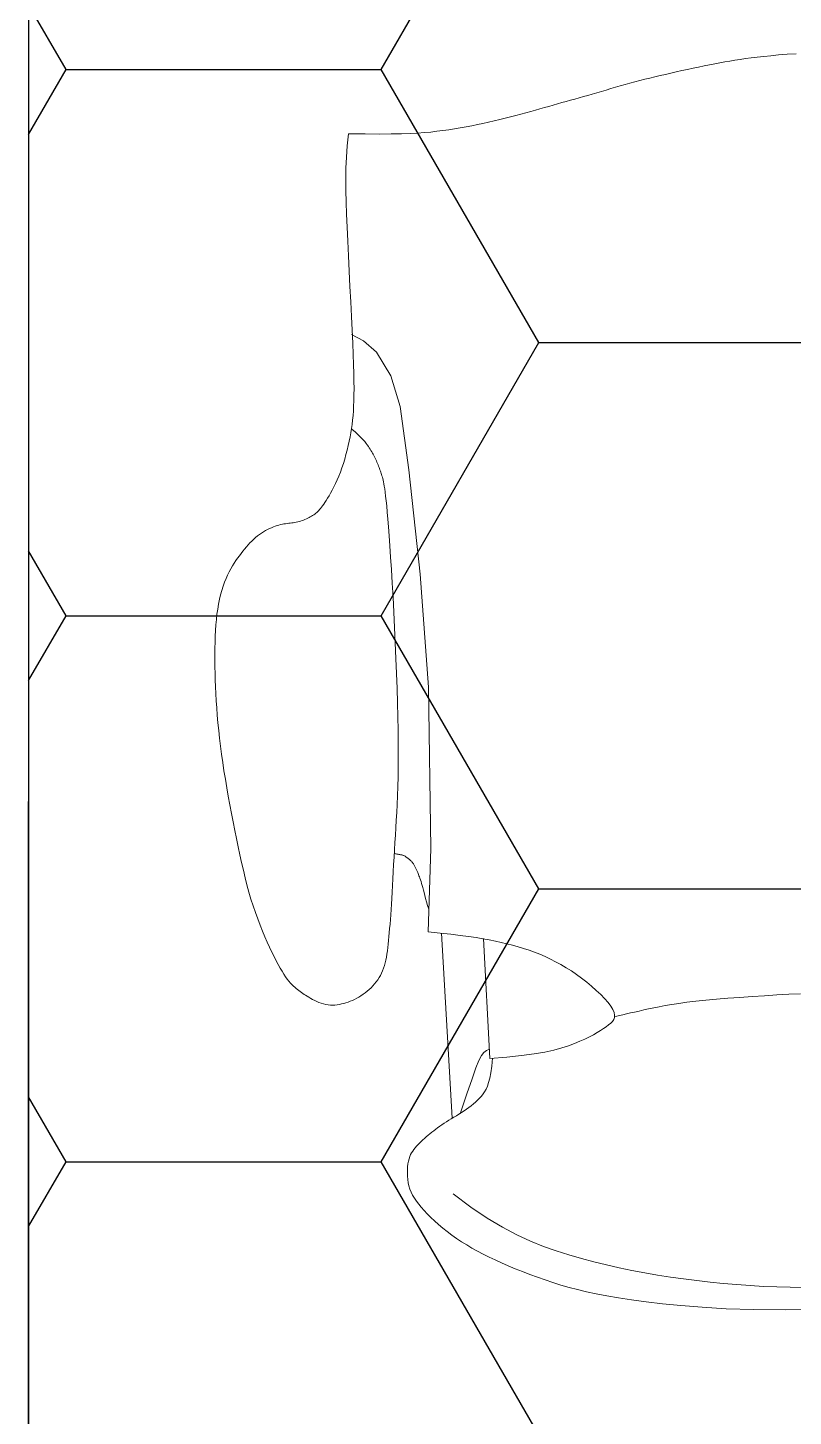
# Model space of a CAD drawing. Header units: millimetres. Extents: x 580 to 1830, y 656 to 1501.
# Drawn here: x 686.98 to 701.63, y 1290.76 to 1317.33 of the extents above; entities that cross this region are included whole.
import ezdxf

# ---------------------------------------------------------------- set-up
doc = ezdxf.new("R2010")
doc.units = ezdxf.units.MM
doc.layers.add('bandeja', color=250, linetype='Continuous')
doc.layers.add('cableado telecomunicaciones', color=7, linetype='Continuous', true_color=0xe679fc)
doc.layers.add('mobiliario', color=253, linetype='Continuous', lineweight=15)

# ---------------------------------------------------------------- blocks, each defined once
blk = doc.blocks.new('bloque nuevo reunion')
at = {"color": 253}
for p, q in [((1.85543, -1.91627, 0), (1.85871, -1.91593, 0)), ((1.85871, -1.91593, 0), (1.86229, -1.9156, 0)), ((1.86229, -1.9156, 0), (1.8662, -1.91529, 0)), ((1.8662, -1.91529, 0), (1.87048, -1.91501, 0)), ((1.81744, -1.92287, 0), (1.82004, -1.9223, 0)), ((1.82004, -1.9223, 0), (1.82264, -1.92174, 0)), ((1.82264, -1.92174, 0), (1.82523, -1.92119, 0)), ((1.82523, -1.92119, 0), (1.82778, -1.92065, 0)), ((1.82778, -1.92065, 0), (1.83029, -1.92014, 0)), ((1.83029, -1.92014, 0), (1.83273, -1.91966, 0)), ((1.83273, -1.91966, 0), (1.83509, -1.91921, 0)), ((1.83509, -1.91921, 0), (1.83741, -1.91879, 0)), ((1.83741, -1.91879, 0), (1.83971, -1.9184, 0)), ((1.83971, -1.9184, 0), (1.84204, -1.91802, 0)), ((1.84204, -1.91802, 0), (1.84444, -1.91766, 0)), ((1.84444, -1.91766, 0), (1.84694, -1.91731, 0)), ((1.84694, -1.91731, 0), (1.84958, -1.91696, 0)), ((1.84958, -1.91696, 0), (1.8524, -1.91662, 0)), ((1.8524, -1.91662, 0), (1.85543, -1.91627, 0)), ((1.79117, -1.92925, 0), (1.79342, -1.92863, 0)), ((1.79342, -1.92863, 0), (1.79569, -1.92802, 0)), ((1.79569, -1.92802, 0), (1.79797, -1.92743, 0)), ((1.79797, -1.92743, 0), (1.80027, -1.92685, 0)), ((1.80027, -1.92685, 0), (1.80261, -1.92628, 0)), ((1.80261, -1.92628, 0), (1.80497, -1.92572, 0)), ((1.80497, -1.92572, 0), (1.80737, -1.92515, 0)), ((1.80737, -1.92515, 0), (1.80982, -1.92459, 0)), ((1.80982, -1.92459, 0), (1.81231, -1.92402, 0)), ((1.81231, -1.92402, 0), (1.81486, -1.92345, 0)), ((1.81486, -1.92345, 0), (1.81744, -1.92287, 0)), ((1.76982, -1.93546, 0), (1.77184, -1.93489, 0)), ((1.77184, -1.93489, 0), (1.77388, -1.93431, 0)), ((1.77388, -1.93431, 0), (1.77595, -1.93372, 0)), ((1.77595, -1.93372, 0), (1.77804, -1.9331, 0)), ((1.77804, -1.9331, 0), (1.78017, -1.93247, 0)), ((1.78017, -1.93247, 0), (1.78233, -1.93183, 0)), ((1.78233, -1.93183, 0), (1.78451, -1.93118, 0)), ((1.78451, -1.93118, 0), (1.78671, -1.93053, 0)), ((1.78671, -1.93053, 0), (1.78893, -1.92989, 0)), ((1.78893, -1.92989, 0), (1.79117, -1.92925, 0)), ((1.74742, -1.94183, 0), (1.7496, -1.94122, 0)), ((1.7496, -1.94122, 0), (1.75172, -1.94061, 0)), ((1.75172, -1.94061, 0), (1.7538, -1.94, 0)), ((1.7538, -1.94, 0), (1.75585, -1.93941, 0)), ((1.75585, -1.93941, 0), (1.75787, -1.93882, 0)), ((1.75787, -1.93882, 0), (1.75987, -1.93825, 0)), ((1.75987, -1.93825, 0), (1.76186, -1.93768, 0)), ((1.76186, -1.93768, 0), (1.76385, -1.93712, 0)), ((1.76385, -1.93712, 0), (1.76583, -1.93657, 0)), ((1.76583, -1.93657, 0), (1.76782, -1.93602, 0)), ((1.76782, -1.93602, 0), (1.76982, -1.93546, 0)), ((1.72009, -1.94835, 0), (1.72271, -1.94782, 0)), ((1.72271, -1.94782, 0), (1.72533, -1.94727, 0)), ((1.72533, -1.94727, 0), (1.72793, -1.9467, 0)), ((1.72793, -1.9467, 0), (1.73052, -1.94612, 0)), ((1.73052, -1.94612, 0), (1.73309, -1.94552, 0)), ((1.73309, -1.94552, 0), (1.73562, -1.94492, 0)), ((1.73562, -1.94492, 0), (1.7381, -1.9443, 0)), ((1.7381, -1.9443, 0), (1.74053, -1.94368, 0)), ((1.74053, -1.94368, 0), (1.74289, -1.94307, 0)), ((1.74289, -1.94307, 0), (1.74519, -1.94245, 0)), ((1.74519, -1.94245, 0), (1.74742, -1.94183, 0)), ((1.66246, -1.95765, 0), (1.66303, -1.9521, 0)), ((1.66303, -1.9521, 0), (1.67071, -1.95219, 0)), ((1.67071, -1.95219, 0), (1.67724, -1.95223, 0)), ((1.67724, -1.95223, 0), (1.68279, -1.9522, 0)), ((1.68279, -1.9522, 0), (1.6875, -1.95211, 0)), ((1.6875, -1.95211, 0), (1.69154, -1.95198, 0)), ((1.69154, -1.95198, 0), (1.69505, -1.95179, 0)), ((1.69505, -1.95179, 0), (1.69819, -1.95156, 0)), ((1.69819, -1.95156, 0), (1.70111, -1.95128, 0)), ((1.70111, -1.95128, 0), (1.70394, -1.95096, 0)), ((1.70394, -1.95096, 0), (1.70672, -1.95061, 0)), ((1.70672, -1.95061, 0), (1.70946, -1.95022, 0)), ((1.70946, -1.95022, 0), (1.71215, -1.94979, 0)), ((1.71215, -1.94979, 0), (1.71482, -1.94934, 0)), ((1.71482, -1.94934, 0), (1.71746, -1.94886, 0)), ((1.71746, -1.94886, 0), (1.72009, -1.94835, 0)), ((1.66207, -1.96294, 0), (1.66246, -1.95765, 0)), ((1.66184, -1.96808, 0), (1.66207, -1.96294, 0)), ((1.66174, -1.97319, 0), (1.66184, -1.96808, 0)), ((1.66175, -1.97836, 0), (1.66174, -1.97319, 0)), ((1.66187, -1.98371, 0), (1.66175, -1.97836, 0)), ((1.66207, -1.98934, 0), (1.66187, -1.98371, 0)), ((1.66233, -1.99537, 0), (1.66207, -1.98934, 0)), ((1.66264, -2.00185, 0), (1.66233, -1.99537, 0)), ((1.66298, -2.00869, 0), (1.66264, -2.00185, 0)), ((1.66334, -2.01574, 0), (1.66298, -2.00869, 0)), ((1.6637, -2.02285, 0), (1.66334, -2.01574, 0)), ((1.66407, -2.02988, 0), (1.6637, -2.02285, 0)), ((1.66441, -2.03668, 0), (1.66407, -2.02988, 0)), ((1.66472, -2.04311, 0), (1.66441, -2.03668, 0)), ((1.66499, -2.04903, 0), (1.66472, -2.04311, 0)), ((1.66441, -2.0451, 0), (1.66999, -2.04796, 0)), ((1.66521, -2.05432, 0), (1.66499, -2.04903, 0)), ((1.66999, -2.04796, 0), (1.67597, -2.0533, 0)), ((1.66537, -2.05901, 0), (1.66521, -2.05432, 0)), ((1.67597, -2.0533, 0), (1.68257, -2.06416, 0)), ((1.66549, -2.06316, 0), (1.66537, -2.05901, 0)), ((1.66555, -2.06685, 0), (1.66549, -2.06316, 0)), ((1.66558, -2.07013, 0), (1.66555, -2.06685, 0)), ((1.66556, -2.07306, 0), (1.66558, -2.07013, 0)), ((1.68257, -2.06416, 0), (1.68701, -2.0784, 0)), ((1.66541, -2.07817, 0), (1.6655, -2.07572, 0)), ((1.6655, -2.07572, 0), (1.66556, -2.07306, 0)), ((1.66494, -2.08469, 0), (1.66513, -2.08263, 0)), ((1.66513, -2.08263, 0), (1.66529, -2.08046, 0)), ((1.66529, -2.08046, 0), (1.66541, -2.07817, 0)), ((1.68701, -2.0784, 0), (1.69102, -2.10774, 0)), ((1.66411, -2.09057, 0), (1.66443, -2.08864, 0)), ((1.66443, -2.08864, 0), (1.6647, -2.08669, 0)), ((1.66454, -2.08886, 0), (1.66623, -2.09034, 0)), ((1.6647, -2.08669, 0), (1.66494, -2.08469, 0)), ((1.66289, -2.0965, 0), (1.66335, -2.09448, 0)), ((1.66335, -2.09448, 0), (1.66375, -2.09251, 0)), ((1.66375, -2.09251, 0), (1.66411, -2.09057, 0)), ((1.66623, -2.09034, 0), (1.66764, -2.09164, 0)), ((1.66764, -2.09164, 0), (1.66881, -2.09277, 0)), ((1.66881, -2.09277, 0), (1.66977, -2.09378, 0)), ((1.66977, -2.09378, 0), (1.67056, -2.09466, 0)), ((1.67056, -2.09466, 0), (1.6712, -2.09546, 0)), ((1.6712, -2.09546, 0), (1.67174, -2.09618, 0)), ((1.66125, -2.10271, 0), (1.66184, -2.10063, 0)), ((1.66184, -2.10063, 0), (1.66239, -2.09855, 0)), ((1.66239, -2.09855, 0), (1.66289, -2.0965, 0)), ((1.67174, -2.09618, 0), (1.67222, -2.09686, 0)), ((1.67222, -2.09686, 0), (1.67266, -2.09751, 0)), ((1.67266, -2.09751, 0), (1.67306, -2.09814, 0)), ((1.67306, -2.09814, 0), (1.67344, -2.09875, 0)), ((1.67344, -2.09875, 0), (1.6738, -2.09935, 0)), ((1.6738, -2.09935, 0), (1.67414, -2.09994, 0)), ((1.67414, -2.09994, 0), (1.67446, -2.10053, 0)), ((1.67446, -2.10053, 0), (1.67477, -2.10113, 0)), ((1.67477, -2.10113, 0), (1.67507, -2.10173, 0)), ((1.67507, -2.10173, 0), (1.67536, -2.10234, 0)), ((1.67536, -2.10234, 0), (1.67564, -2.10295, 0)), ((1.65855, -2.11062, 0), (1.65927, -2.10874, 0)), ((1.65927, -2.10874, 0), (1.65997, -2.10678, 0)), ((1.65997, -2.10678, 0), (1.66063, -2.10477, 0)), ((1.66063, -2.10477, 0), (1.66125, -2.10271, 0)), ((1.67564, -2.10295, 0), (1.67592, -2.10357, 0)), ((1.67592, -2.10357, 0), (1.67619, -2.10419, 0)), ((1.67619, -2.10419, 0), (1.67645, -2.10481, 0)), ((1.67645, -2.10481, 0), (1.6767, -2.10542, 0)), ((1.6767, -2.10542, 0), (1.67694, -2.10602, 0)), ((1.67694, -2.10602, 0), (1.67717, -2.10661, 0)), ((1.67717, -2.10661, 0), (1.67739, -2.10718, 0)), ((1.67739, -2.10718, 0), (1.6776, -2.10774, 0)), ((1.6776, -2.10774, 0), (1.6778, -2.10829, 0)), ((1.6778, -2.10829, 0), (1.67799, -2.10884, 0)), ((1.67799, -2.10884, 0), (1.67817, -2.1094, 0)), ((1.69102, -2.10774, 0), (1.69629, -2.15599, 0)), ((1.65626, -2.11567, 0), (1.65703, -2.11409, 0)), ((1.65703, -2.11409, 0), (1.6578, -2.1124, 0)), ((1.6578, -2.1124, 0), (1.65855, -2.11062, 0)), ((1.67817, -2.1094, 0), (1.67836, -2.10996, 0)), ((1.67836, -2.10996, 0), (1.67853, -2.11055, 0)), ((1.67853, -2.11055, 0), (1.67871, -2.11115, 0)), ((1.67871, -2.11115, 0), (1.67889, -2.11178, 0)), ((1.67889, -2.11178, 0), (1.67906, -2.11248, 0)), ((1.67906, -2.11248, 0), (1.67924, -2.11327, 0)), ((1.67924, -2.11327, 0), (1.67943, -2.11419, 0)), ((1.67943, -2.11419, 0), (1.67962, -2.11528, 0)), ((1.67962, -2.11528, 0), (1.67981, -2.11658, 0)), ((1.65266, -2.12195, 0), (1.65331, -2.12091, 0)), ((1.65331, -2.12091, 0), (1.654, -2.11977, 0)), ((1.654, -2.11977, 0), (1.65473, -2.11851, 0)), ((1.65473, -2.11851, 0), (1.65549, -2.11714, 0)), ((1.65549, -2.11714, 0), (1.65626, -2.11567, 0)), ((1.67981, -2.11658, 0), (1.68002, -2.1181, 0)), ((1.68002, -2.1181, 0), (1.68024, -2.11991, 0)), ((1.68024, -2.11991, 0), (1.68048, -2.12201, 0)), ((1.64691, -2.12855, 0), (1.6474, -2.1282, 0)), ((1.6474, -2.1282, 0), (1.64787, -2.12783, 0)), ((1.64787, -2.12783, 0), (1.64833, -2.12745, 0)), ((1.64833, -2.12745, 0), (1.64878, -2.12704, 0)), ((1.64878, -2.12704, 0), (1.64921, -2.12661, 0)), ((1.64921, -2.12661, 0), (1.64965, -2.12614, 0)), ((1.64965, -2.12614, 0), (1.65008, -2.12563, 0)), ((1.65008, -2.12563, 0), (1.65054, -2.12505, 0)), ((1.65054, -2.12505, 0), (1.65101, -2.12441, 0)), ((1.65101, -2.12441, 0), (1.65152, -2.12368, 0)), ((1.65152, -2.12368, 0), (1.65207, -2.12287, 0)), ((1.65207, -2.12287, 0), (1.65266, -2.12195, 0)), ((1.68048, -2.12201, 0), (1.68073, -2.12446, 0)), ((1.68073, -2.12446, 0), (1.68099, -2.12729, 0)), ((1.68099, -2.12729, 0), (1.68127, -2.13052, 0)), ((1.62644, -2.13492, 0), (1.62735, -2.13451, 0)), ((1.62735, -2.13451, 0), (1.62823, -2.13415, 0)), ((1.62823, -2.13415, 0), (1.6291, -2.13383, 0)), ((1.6291, -2.13383, 0), (1.62995, -2.13356, 0)), ((1.62995, -2.13356, 0), (1.63078, -2.13332, 0)), ((1.63078, -2.13332, 0), (1.63158, -2.13311, 0)), ((1.63158, -2.13311, 0), (1.63237, -2.13293, 0)), ((1.63237, -2.13293, 0), (1.63314, -2.13278, 0)), ((1.63314, -2.13278, 0), (1.6339, -2.13266, 0)), ((1.6339, -2.13266, 0), (1.63463, -2.13255, 0)), ((1.63463, -2.13255, 0), (1.63535, -2.13246, 0)), ((1.63535, -2.13246, 0), (1.63605, -2.13238, 0)), ((1.63605, -2.13238, 0), (1.63675, -2.1323, 0)), ((1.63675, -2.1323, 0), (1.63744, -2.13221, 0)), ((1.63744, -2.13221, 0), (1.63812, -2.13211, 0)), ((1.63812, -2.13211, 0), (1.6388, -2.13199, 0)), ((1.6388, -2.13199, 0), (1.63948, -2.13184, 0)), ((1.63948, -2.13184, 0), (1.64016, -2.13167, 0)), ((1.64016, -2.13167, 0), (1.64085, -2.13146, 0)), ((1.64085, -2.13146, 0), (1.64153, -2.13123, 0)), ((1.64153, -2.13123, 0), (1.6422, -2.13098, 0)), ((1.6422, -2.13098, 0), (1.64286, -2.13071, 0)), ((1.64286, -2.13071, 0), (1.6435, -2.13043, 0)), ((1.6435, -2.13043, 0), (1.64413, -2.13013, 0)), ((1.64413, -2.13013, 0), (1.64473, -2.12983, 0)), ((1.64473, -2.12983, 0), (1.64531, -2.12952, 0)), ((1.64531, -2.12952, 0), (1.64586, -2.12921, 0)), ((1.64586, -2.12921, 0), (1.6464, -2.12888, 0)), ((1.6464, -2.12888, 0), (1.64691, -2.12855, 0)), ((1.68127, -2.13052, 0), (1.68156, -2.13419, 0)), ((1.68156, -2.13419, 0), (1.68187, -2.13833, 0)), ((1.61738, -2.14159, 0), (1.61823, -2.14071, 0)), ((1.61823, -2.14071, 0), (1.61909, -2.13988, 0)), ((1.61909, -2.13988, 0), (1.61998, -2.13909, 0)), ((1.61998, -2.13909, 0), (1.62088, -2.13835, 0)), ((1.62088, -2.13835, 0), (1.6218, -2.13766, 0)), ((1.6218, -2.13766, 0), (1.62272, -2.13701, 0)), ((1.62272, -2.13701, 0), (1.62366, -2.13642, 0)), ((1.62366, -2.13642, 0), (1.62459, -2.13587, 0)), ((1.62459, -2.13587, 0), (1.62552, -2.13537, 0)), ((1.62552, -2.13537, 0), (1.62644, -2.13492, 0)), ((1.68187, -2.13833, 0), (1.6822, -2.14298, 0)), ((1.61164, -2.14862, 0), (1.61246, -2.14753, 0)), ((1.61246, -2.14753, 0), (1.61327, -2.14648, 0)), ((1.61327, -2.14648, 0), (1.61409, -2.14544, 0)), ((1.61409, -2.14544, 0), (1.6149, -2.14444, 0)), ((1.6149, -2.14444, 0), (1.61572, -2.14345, 0)), ((1.61572, -2.14345, 0), (1.61655, -2.1425, 0)), ((1.61655, -2.1425, 0), (1.61738, -2.14159, 0)), ((1.6822, -2.14298, 0), (1.68254, -2.14818, 0)), ((1.60772, -2.15492, 0), (1.60848, -2.15351, 0)), ((1.60848, -2.15351, 0), (1.60925, -2.15218, 0)), ((1.60925, -2.15218, 0), (1.61004, -2.15093, 0)), ((1.61004, -2.15093, 0), (1.61084, -2.14975, 0)), ((1.61084, -2.14975, 0), (1.61164, -2.14862, 0)), ((1.68254, -2.14818, 0), (1.6829, -2.15392, 0)), ((1.6829, -2.15392, 0), (1.68327, -2.16015, 0)), ((1.60496, -2.16162, 0), (1.6056, -2.15979, 0)), ((1.6056, -2.15979, 0), (1.60628, -2.15806, 0)), ((1.60628, -2.15806, 0), (1.60699, -2.15644, 0)), ((1.60699, -2.15644, 0), (1.60772, -2.15492, 0)), ((1.68327, -2.16015, 0), (1.68365, -2.16675, 0)), ((1.69629, -2.15599, 0), (1.70015, -2.20841, 0)), ((1.60328, -2.16769, 0), (1.60379, -2.16558, 0)), ((1.60379, -2.16558, 0), (1.60435, -2.16355, 0)), ((1.60435, -2.16355, 0), (1.60496, -2.16162, 0)), ((1.68365, -2.16675, 0), (1.68401, -2.17364, 0)), ((1.60208, -2.17456, 0), (1.60242, -2.17219, 0)), ((1.60242, -2.17219, 0), (1.60282, -2.1699, 0)), ((1.60282, -2.1699, 0), (1.60328, -2.16769, 0)), ((1.6014, -2.18211, 0), (1.60158, -2.17952, 0)), ((1.60158, -2.17952, 0), (1.6018, -2.177, 0)), ((1.6018, -2.177, 0), (1.60208, -2.17456, 0)), ((1.68401, -2.17364, 0), (1.68437, -2.18072, 0)), ((1.60118, -2.18749, 0), (1.60127, -2.18477, 0)), ((1.60127, -2.18477, 0), (1.6014, -2.18211, 0)), ((1.68437, -2.18072, 0), (1.68471, -2.18789, 0)), ((1.6011, -2.19311, 0), (1.60113, -2.19027, 0)), ((1.60113, -2.19027, 0), (1.60118, -2.18749, 0)), ((1.68471, -2.18789, 0), (1.68502, -2.19505, 0)), ((1.6011, -2.19601, 0), (1.6011, -2.19311, 0)), ((1.60113, -2.19896, 0), (1.6011, -2.19601, 0)), ((1.60119, -2.20197, 0), (1.60113, -2.19896, 0)), ((1.68502, -2.19505, 0), (1.68529, -2.20211, 0)), ((1.60128, -2.20504, 0), (1.60119, -2.20197, 0)), ((1.60141, -2.20817, 0), (1.60128, -2.20504, 0)), ((1.68529, -2.20211, 0), (1.68552, -2.20899, 0)), ((1.60156, -2.21137, 0), (1.60141, -2.20817, 0)), ((1.60175, -2.21464, 0), (1.60156, -2.21137, 0)), ((1.68552, -2.20899, 0), (1.68571, -2.21565, 0)), ((1.70015, -2.20841, 0), (1.7011, -2.28311, 0)), ((1.60198, -2.21798, 0), (1.60175, -2.21464, 0)), ((1.60225, -2.22138, 0), (1.60198, -2.21798, 0)), ((1.68571, -2.21565, 0), (1.68586, -2.22207, 0)), ((1.60256, -2.22486, 0), (1.60225, -2.22138, 0)), ((1.68586, -2.22207, 0), (1.68596, -2.22822, 0)), ((1.60291, -2.22841, 0), (1.60256, -2.22486, 0)), ((1.60331, -2.23202, 0), (1.60291, -2.22841, 0)), ((1.68596, -2.22822, 0), (1.68603, -2.2341, 0)), ((1.60375, -2.23569, 0), (1.60331, -2.23202, 0)), ((1.60423, -2.23943, 0), (1.60375, -2.23569, 0)), ((1.68603, -2.2341, 0), (1.68605, -2.23968, 0)), ((1.60476, -2.24322, 0), (1.60423, -2.23943, 0)), ((1.60534, -2.24708, 0), (1.60476, -2.24322, 0)), ((1.68605, -2.23968, 0), (1.68602, -2.24494, 0)), ((1.60597, -2.25098, 0), (1.60534, -2.24708, 0)), ((1.68596, -2.24985, 0), (1.68585, -2.25442, 0)), ((1.68602, -2.24494, 0), (1.68596, -2.24985, 0)), ((1.60664, -2.25493, 0), (1.60597, -2.25098, 0)), ((1.60735, -2.2589, 0), (1.60664, -2.25493, 0)), ((1.68585, -2.25442, 0), (1.68571, -2.25867, 0)), ((1.60808, -2.26287, 0), (1.60735, -2.2589, 0)), ((1.60884, -2.26684, 0), (1.60808, -2.26287, 0)), ((1.68554, -2.26265, 0), (1.68535, -2.26642, 0)), ((1.68571, -2.25867, 0), (1.68554, -2.26265, 0)), ((1.60961, -2.27078, 0), (1.60884, -2.26684, 0)), ((1.68535, -2.26642, 0), (1.68515, -2.27003, 0)), ((1.61039, -2.27468, 0), (1.60961, -2.27078, 0)), ((1.61117, -2.27852, 0), (1.61039, -2.27468, 0)), ((1.68493, -2.27351, 0), (1.68472, -2.27692, 0)), ((1.68515, -2.27003, 0), (1.68493, -2.27351, 0)), ((1.61194, -2.28229, 0), (1.61117, -2.27852, 0)), ((1.61272, -2.28598, 0), (1.61194, -2.28229, 0)), ((1.68451, -2.28031, 0), (1.68431, -2.28372, 0)), ((1.68472, -2.27692, 0), (1.68451, -2.28031, 0)), ((1.6135, -2.28959, 0), (1.61272, -2.28598, 0)), ((1.68412, -2.28713, 0), (1.68394, -2.29051, 0)), ((1.68431, -2.28372, 0), (1.68412, -2.28713, 0)), ((1.68422, -2.28536, 0), (1.68454, -2.28543, 0)), ((1.68454, -2.28543, 0), (1.68485, -2.28551, 0)), ((1.68485, -2.28551, 0), (1.68516, -2.28558, 0)), ((1.68516, -2.28558, 0), (1.68547, -2.28565, 0)), ((1.68547, -2.28565, 0), (1.68576, -2.28572, 0)), ((1.68576, -2.28572, 0), (1.68605, -2.28578, 0)), ((1.68605, -2.28578, 0), (1.68633, -2.28583, 0)), ((1.68633, -2.28583, 0), (1.6866, -2.28588, 0)), ((1.6866, -2.28588, 0), (1.68686, -2.28591, 0)), ((1.68686, -2.28591, 0), (1.68711, -2.28595, 0)), ((1.68711, -2.28595, 0), (1.68734, -2.28598, 0)), ((1.68734, -2.28598, 0), (1.68758, -2.28601, 0)), ((1.68758, -2.28601, 0), (1.6878, -2.28606, 0)), ((1.6878, -2.28606, 0), (1.68803, -2.28611, 0)), ((1.68803, -2.28611, 0), (1.68826, -2.28618, 0)), ((1.68826, -2.28618, 0), (1.6885, -2.28627, 0)), ((1.6885, -2.28627, 0), (1.68873, -2.28638, 0)), ((1.68873, -2.28638, 0), (1.68898, -2.28652, 0)), ((1.68898, -2.28652, 0), (1.68923, -2.28667, 0)), ((1.68923, -2.28667, 0), (1.68948, -2.28684, 0)), ((1.68948, -2.28684, 0), (1.68974, -2.28702, 0)), ((1.68974, -2.28702, 0), (1.69001, -2.28722, 0)), ((1.69001, -2.28722, 0), (1.69027, -2.28742, 0)), ((1.69027, -2.28742, 0), (1.69054, -2.28763, 0)), ((1.69054, -2.28763, 0), (1.69081, -2.28784, 0)), ((1.69081, -2.28784, 0), (1.69109, -2.28806, 0)), ((1.69109, -2.28806, 0), (1.69136, -2.28829, 0)), ((1.69136, -2.28829, 0), (1.69163, -2.28852, 0)), ((1.69163, -2.28852, 0), (1.69189, -2.28876, 0)), ((1.69189, -2.28876, 0), (1.69215, -2.28901, 0)), ((1.69215, -2.28901, 0), (1.69239, -2.28927, 0)), ((1.7011, -2.28311, 0), (1.69997, -2.32166, 0)), ((1.61431, -2.29313, 0), (1.6135, -2.28959, 0)), ((1.61513, -2.29659, 0), (1.61431, -2.29313, 0)), ((1.68377, -2.29385, 0), (1.6836, -2.29711, 0)), ((1.68394, -2.29051, 0), (1.68377, -2.29385, 0)), ((1.69239, -2.28927, 0), (1.69263, -2.28955, 0)), ((1.69263, -2.28955, 0), (1.69286, -2.28984, 0)), ((1.69286, -2.28984, 0), (1.69307, -2.29014, 0)), ((1.69307, -2.29014, 0), (1.69327, -2.29044, 0)), ((1.69327, -2.29044, 0), (1.69346, -2.29076, 0)), ((1.69346, -2.29076, 0), (1.69364, -2.29107, 0)), ((1.69364, -2.29107, 0), (1.69381, -2.29139, 0)), ((1.69381, -2.29139, 0), (1.69397, -2.2917, 0)), ((1.69397, -2.2917, 0), (1.69412, -2.292, 0)), ((1.69412, -2.292, 0), (1.69427, -2.2923, 0)), ((1.69427, -2.2923, 0), (1.6944, -2.29259, 0)), ((1.6944, -2.29259, 0), (1.69454, -2.29289, 0)), ((1.69454, -2.29289, 0), (1.69467, -2.2932, 0)), ((1.69467, -2.2932, 0), (1.69481, -2.29353, 0)), ((1.69481, -2.29353, 0), (1.69496, -2.29388, 0)), ((1.69496, -2.29388, 0), (1.69511, -2.29427, 0)), ((1.69511, -2.29427, 0), (1.69528, -2.29469, 0)), ((1.69528, -2.29469, 0), (1.69547, -2.29516, 0)), ((1.69547, -2.29516, 0), (1.69568, -2.29568, 0)), ((1.61599, -2.29998, 0), (1.61513, -2.29659, 0)), ((1.61689, -2.30328, 0), (1.61599, -2.29998, 0)), ((1.68343, -2.30026, 0), (1.68327, -2.30329, 0)), ((1.6836, -2.29711, 0), (1.68343, -2.30026, 0)), ((1.69568, -2.29568, 0), (1.6959, -2.29625, 0)), ((1.6959, -2.29625, 0), (1.69613, -2.29689, 0)), ((1.69613, -2.29689, 0), (1.69637, -2.29759, 0)), ((1.69637, -2.29759, 0), (1.69662, -2.29837, 0)), ((1.69662, -2.29837, 0), (1.69688, -2.29923, 0)), ((1.69688, -2.29923, 0), (1.69714, -2.30016, 0)), ((1.69714, -2.30016, 0), (1.69741, -2.30119, 0)), ((1.69741, -2.30119, 0), (1.6977, -2.30231, 0)), ((1.61784, -2.30651, 0), (1.61689, -2.30328, 0)), ((1.61884, -2.30966, 0), (1.61784, -2.30651, 0)), ((1.6831, -2.30616, 0), (1.68293, -2.30887, 0)), ((1.68327, -2.30329, 0), (1.6831, -2.30616, 0)), ((1.6977, -2.30231, 0), (1.69801, -2.30353, 0)), ((1.69801, -2.30353, 0), (1.69835, -2.30484, 0)), ((1.69835, -2.30484, 0), (1.69874, -2.30626, 0)), ((1.69874, -2.30626, 0), (1.69918, -2.30779, 0)), ((1.69918, -2.30779, 0), (1.69969, -2.30944, 0)), ((1.61988, -2.31272, 0), (1.61884, -2.30966, 0)), ((1.62096, -2.31568, 0), (1.61988, -2.31272, 0)), ((1.6826, -2.31378, 0), (1.68243, -2.31602, 0)), ((1.68277, -2.3114, 0), (1.6826, -2.31378, 0)), ((1.68293, -2.30887, 0), (1.68277, -2.3114, 0)), ((1.69969, -2.30944, 0), (1.70028, -2.31119, 0)), ((1.62206, -2.31855, 0), (1.62096, -2.31568, 0)), ((1.62317, -2.3213, 0), (1.62206, -2.31855, 0)), ((1.68209, -2.32015, 0), (1.68192, -2.32206, 0)), ((1.68226, -2.31814, 0), (1.68209, -2.32015, 0)), ((1.68243, -2.31602, 0), (1.68226, -2.31814, 0)), ((1.62428, -2.32393, 0), (1.62317, -2.3213, 0)), ((1.62538, -2.32643, 0), (1.62428, -2.32393, 0)), ((1.62646, -2.3288, 0), (1.62538, -2.32643, 0)), ((1.68142, -2.32731, 0), (1.68125, -2.32893, 0)), ((1.68159, -2.32563, 0), (1.68142, -2.32731, 0)), ((1.68175, -2.32388, 0), (1.68159, -2.32563, 0)), ((1.68192, -2.32206, 0), (1.68175, -2.32388, 0)), ((1.69997, -2.32166, 0), (1.70549, -2.32222, 0)), ((1.70549, -2.32222, 0), (1.71038, -2.32277, 0)), ((1.70613, -2.32226, 0), (1.71111, -2.4079, 0)), ((1.71038, -2.32277, 0), (1.71472, -2.3233, 0)), ((1.71472, -2.3233, 0), (1.7186, -2.32383, 0)), ((1.7186, -2.32383, 0), (1.7221, -2.32436, 0)), ((1.7221, -2.32436, 0), (1.72528, -2.32489, 0)), ((1.72528, -2.32489, 0), (1.72824, -2.32544, 0)), ((1.7285, -2.38026, 0), (1.7256, -2.32477, 0)), ((1.72824, -2.32544, 0), (1.73105, -2.32601, 0)), ((1.73105, -2.32601, 0), (1.73377, -2.3266, 0)), ((1.73377, -2.3266, 0), (1.73644, -2.32723, 0)), ((1.73644, -2.32723, 0), (1.73905, -2.3279, 0)), ((1.62751, -2.33102, 0), (1.62646, -2.3288, 0)), ((1.62852, -2.33309, 0), (1.62751, -2.33102, 0)), ((1.6295, -2.33503, 0), (1.62852, -2.33309, 0)), ((1.68061, -2.33339, 0), (1.68034, -2.33476, 0)), ((1.68085, -2.33196, 0), (1.68061, -2.33339, 0)), ((1.68106, -2.33048, 0), (1.68085, -2.33196, 0)), ((1.68125, -2.32893, 0), (1.68106, -2.33048, 0)), ((1.73905, -2.3279, 0), (1.74162, -2.32861, 0)), ((1.74162, -2.32861, 0), (1.74416, -2.32938, 0)), ((1.74416, -2.32938, 0), (1.74666, -2.33021, 0)), ((1.74666, -2.33021, 0), (1.74914, -2.33111, 0)), ((1.74914, -2.33111, 0), (1.75161, -2.33209, 0)), ((1.75161, -2.33209, 0), (1.75408, -2.33315, 0)), ((1.75408, -2.33315, 0), (1.75654, -2.33429, 0)), ((1.63045, -2.33682, 0), (1.6295, -2.33503, 0)), ((1.63136, -2.33846, 0), (1.63045, -2.33682, 0)), ((1.63224, -2.33996, 0), (1.63136, -2.33846, 0)), ((1.63308, -2.34132, 0), (1.63224, -2.33996, 0)), ((1.67884, -2.33967, 0), (1.67835, -2.34078, 0)), ((1.67928, -2.33852, 0), (1.67884, -2.33967, 0)), ((1.67968, -2.33732, 0), (1.67928, -2.33852, 0)), ((1.68003, -2.33607, 0), (1.67968, -2.33732, 0)), ((1.68034, -2.33476, 0), (1.68003, -2.33607, 0)), ((1.75654, -2.33429, 0), (1.75899, -2.33553, 0)), ((1.75899, -2.33553, 0), (1.76142, -2.33685, 0)), ((1.76142, -2.33685, 0), (1.76385, -2.33828, 0)), ((1.76385, -2.33828, 0), (1.76626, -2.3398, 0)), ((1.76626, -2.3398, 0), (1.76865, -2.34142, 0)), ((1.63389, -2.34253, 0), (1.63308, -2.34132, 0)), ((1.63467, -2.3436, 0), (1.63389, -2.34253, 0)), ((1.63541, -2.34455, 0), (1.63467, -2.3436, 0)), ((1.63613, -2.34538, 0), (1.63541, -2.34455, 0)), ((1.63682, -2.34611, 0), (1.63613, -2.34538, 0)), ((1.63749, -2.34677, 0), (1.63682, -2.34611, 0)), ((1.63813, -2.34735, 0), (1.63749, -2.34677, 0)), ((1.6743, -2.34666, 0), (1.67345, -2.34753, 0)), ((1.67511, -2.34576, 0), (1.6743, -2.34666, 0)), ((1.67586, -2.34483, 0), (1.67511, -2.34576, 0)), ((1.67656, -2.34386, 0), (1.67586, -2.34483, 0)), ((1.67721, -2.34287, 0), (1.67656, -2.34386, 0)), ((1.6778, -2.34184, 0), (1.67721, -2.34287, 0)), ((1.67835, -2.34078, 0), (1.6778, -2.34184, 0)), ((1.76865, -2.34142, 0), (1.77103, -2.34314, 0)), ((1.77103, -2.34314, 0), (1.77338, -2.34497, 0)), ((1.77338, -2.34497, 0), (1.77566, -2.34686, 0)), ((1.77566, -2.34686, 0), (1.77783, -2.34879, 0)), ((1.63876, -2.34788, 0), (1.63813, -2.34735, 0)), ((1.63938, -2.34838, 0), (1.63876, -2.34788, 0)), ((1.63998, -2.34885, 0), (1.63938, -2.34838, 0)), ((1.64058, -2.34931, 0), (1.63998, -2.34885, 0)), ((1.64119, -2.34975, 0), (1.64058, -2.34931, 0)), ((1.64182, -2.35019, 0), (1.64119, -2.34975, 0)), ((1.64247, -2.35063, 0), (1.64182, -2.35019, 0)), ((1.64315, -2.35107, 0), (1.64247, -2.35063, 0)), ((1.64388, -2.35152, 0), (1.64315, -2.35107, 0)), ((1.64467, -2.35199, 0), (1.64388, -2.35152, 0)), ((1.64551, -2.35247, 0), (1.64467, -2.35199, 0)), ((1.64641, -2.35296, 0), (1.64551, -2.35247, 0)), ((1.64735, -2.35344, 0), (1.64641, -2.35296, 0)), ((1.66585, -2.35295, 0), (1.66486, -2.35341, 0)), ((1.66683, -2.35243, 0), (1.66585, -2.35295, 0)), ((1.66781, -2.35187, 0), (1.66683, -2.35243, 0)), ((1.66878, -2.35127, 0), (1.66781, -2.35187, 0)), ((1.66975, -2.35061, 0), (1.66878, -2.35127, 0)), ((1.67071, -2.3499, 0), (1.66975, -2.35061, 0)), ((1.67165, -2.34915, 0), (1.67071, -2.3499, 0)), ((1.67256, -2.34836, 0), (1.67165, -2.34915, 0)), ((1.67345, -2.34753, 0), (1.67256, -2.34836, 0)), ((1.77783, -2.34879, 0), (1.77985, -2.35072, 0)), ((1.77985, -2.35072, 0), (1.78167, -2.3526, 0)), ((1.78167, -2.3526, 0), (1.78325, -2.35441, 0)), ((1.82855, -2.35334, 0), (1.83354, -2.35287, 0)), ((1.83354, -2.35287, 0), (1.83883, -2.35243, 0)), ((1.83883, -2.35243, 0), (1.84435, -2.35201, 0)), ((1.84435, -2.35201, 0), (1.85001, -2.35161, 0)), ((1.85001, -2.35161, 0), (1.85573, -2.35124, 0)), ((1.85573, -2.35124, 0), (1.86143, -2.3509, 0)), ((1.86143, -2.3509, 0), (1.86703, -2.3506, 0)), ((1.86703, -2.3506, 0), (1.87244, -2.35033, 0)), ((1.64834, -2.3539, 0), (1.64735, -2.35344, 0)), ((1.64935, -2.35433, 0), (1.64834, -2.3539, 0)), ((1.65039, -2.35472, 0), (1.64935, -2.35433, 0)), ((1.65144, -2.35504, 0), (1.65039, -2.35472, 0)), ((1.65249, -2.3553, 0), (1.65144, -2.35504, 0)), ((1.65355, -2.35548, 0), (1.65249, -2.3553, 0)), ((1.65461, -2.35558, 0), (1.65355, -2.35548, 0)), ((1.65566, -2.3556, 0), (1.65461, -2.35558, 0)), ((1.65671, -2.35556, 0), (1.65566, -2.3556, 0)), ((1.65775, -2.35546, 0), (1.65671, -2.35556, 0)), ((1.65879, -2.3553, 0), (1.65775, -2.35546, 0)), ((1.65982, -2.35509, 0), (1.65879, -2.3553, 0)), ((1.66084, -2.35484, 0), (1.65982, -2.35509, 0)), ((1.66186, -2.35455, 0), (1.66084, -2.35484, 0)), ((1.66287, -2.35421, 0), (1.66186, -2.35455, 0)), ((1.66387, -2.35383, 0), (1.66287, -2.35421, 0)), ((1.66486, -2.35341, 0), (1.66387, -2.35383, 0)), ((1.78325, -2.35441, 0), (1.78454, -2.3561, 0)), ((1.78454, -2.3561, 0), (1.78549, -2.35764, 0)), ((1.78549, -2.35764, 0), (1.78609, -2.359, 0)), ((1.78609, -2.359, 0), (1.78633, -2.3602, 0)), ((1.79011, -2.36006, 0), (1.79177, -2.35968, 0)), ((1.79177, -2.35968, 0), (1.7936, -2.35926, 0)), ((1.7936, -2.35926, 0), (1.79557, -2.35881, 0)), ((1.79557, -2.35881, 0), (1.79765, -2.35835, 0)), ((1.79765, -2.35835, 0), (1.79982, -2.35786, 0)), ((1.79982, -2.35786, 0), (1.80207, -2.35736, 0)), ((1.80207, -2.35736, 0), (1.80444, -2.35686, 0)), ((1.80444, -2.35686, 0), (1.80697, -2.35635, 0)), ((1.80697, -2.35635, 0), (1.80973, -2.35583, 0)), ((1.80973, -2.35583, 0), (1.81275, -2.35532, 0)), ((1.81275, -2.35532, 0), (1.8161, -2.35481, 0)), ((1.8161, -2.35481, 0), (1.81982, -2.35431, 0)), ((1.81982, -2.35431, 0), (1.82396, -2.35382, 0)), ((1.82396, -2.35382, 0), (1.82855, -2.35334, 0)), ((1.7824, -2.36564, 0), (1.78114, -2.36651, 0)), ((1.78354, -2.3648, 0), (1.7824, -2.36564, 0)), ((1.78453, -2.36398, 0), (1.78354, -2.3648, 0)), ((1.78533, -2.36313, 0), (1.78453, -2.36398, 0)), ((1.78592, -2.36224, 0), (1.78533, -2.36313, 0)), ((1.78627, -2.36127, 0), (1.78592, -2.36224, 0)), ((1.78633, -2.3602, 0), (1.78627, -2.36127, 0)), ((1.78629, -2.36094, 0), (1.78734, -2.36069, 0)), ((1.78734, -2.36069, 0), (1.78862, -2.3604, 0)), ((1.78862, -2.3604, 0), (1.79011, -2.36006, 0)), ((1.77023, -2.37233, 0), (1.76771, -2.37336, 0)), ((1.77253, -2.37131, 0), (1.77023, -2.37233, 0)), ((1.77461, -2.37031, 0), (1.77253, -2.37131, 0)), ((1.77649, -2.36932, 0), (1.77461, -2.37031, 0)), ((1.7782, -2.36836, 0), (1.77649, -2.36932, 0)), ((1.77974, -2.36742, 0), (1.7782, -2.36836, 0)), ((1.78114, -2.36651, 0), (1.77974, -2.36742, 0)), ((1.72465, -2.37898, 0), (1.72348, -2.38125, 0)), ((1.72573, -2.37758, 0), (1.72465, -2.37898, 0)), ((1.72689, -2.37668, 0), (1.72573, -2.37758, 0)), ((1.72827, -2.37594, 0), (1.72689, -2.37668, 0)), ((1.74315, -2.379, 0), (1.73637, -2.37969, 0)), ((1.74897, -2.37821, 0), (1.74315, -2.379, 0)), ((1.75393, -2.37734, 0), (1.74897, -2.37821, 0)), ((1.75816, -2.3764, 0), (1.75393, -2.37734, 0)), ((1.76179, -2.37541, 0), (1.75816, -2.3764, 0)), ((1.76493, -2.37439, 0), (1.76179, -2.37541, 0)), ((1.76771, -2.37336, 0), (1.76493, -2.37439, 0)), ((1.72207, -2.38472, 0), (1.72025, -2.38975, 0)), ((1.72348, -2.38125, 0), (1.72207, -2.38472, 0)), ((1.73637, -2.37969, 0), (1.7285, -2.38026, 0)), ((1.72893, -2.38694, 0), (1.72936, -2.38388, 0)), ((1.72936, -2.38388, 0), (1.72975, -2.38018, 0)), ((1.72025, -2.38975, 0), (1.71787, -2.39669, 0)), ((1.72737, -2.39317, 0), (1.72794, -2.3915, 0)), ((1.72794, -2.3915, 0), (1.72846, -2.38945, 0)), ((1.72846, -2.38945, 0), (1.72893, -2.38694, 0)), ((1.71787, -2.39669, 0), (1.71478, -2.40589, 0)), ((1.72373, -2.39871, 0), (1.72457, -2.39775, 0)), ((1.72457, -2.39775, 0), (1.72535, -2.39676, 0)), ((1.72535, -2.39676, 0), (1.72607, -2.39571, 0)), ((1.72607, -2.39571, 0), (1.72675, -2.39455, 0)), ((1.72675, -2.39455, 0), (1.72737, -2.39317, 0)), ((1.71539, -2.40537, 0), (1.71657, -2.40462, 0)), ((1.71657, -2.40462, 0), (1.71772, -2.40385, 0)), ((1.71772, -2.40385, 0), (1.71883, -2.40305, 0)), ((1.71883, -2.40305, 0), (1.7199, -2.40224, 0)), ((1.7199, -2.40224, 0), (1.72093, -2.4014, 0)), ((1.72093, -2.4014, 0), (1.72191, -2.40053, 0)), ((1.72191, -2.40053, 0), (1.72285, -2.39964, 0)), ((1.72285, -2.39964, 0), (1.72373, -2.39871, 0)), ((1.70528, -2.4117, 0), (1.70627, -2.41102, 0)), ((1.70627, -2.41102, 0), (1.70729, -2.41033, 0)), ((1.70729, -2.41033, 0), (1.70836, -2.40965, 0)), ((1.70836, -2.40965, 0), (1.70947, -2.40896, 0)), ((1.70947, -2.40896, 0), (1.71063, -2.40826, 0)), ((1.71063, -2.40826, 0), (1.7118, -2.40756, 0)), ((1.7118, -2.40756, 0), (1.713, -2.40684, 0)), ((1.713, -2.40684, 0), (1.7142, -2.40611, 0)), ((1.7142, -2.40611, 0), (1.71539, -2.40537, 0)), ((1.69742, -2.41805, 0), (1.69822, -2.41732, 0)), ((1.69822, -2.41732, 0), (1.69905, -2.4166, 0)), ((1.69905, -2.4166, 0), (1.6999, -2.41588, 0)), ((1.6999, -2.41588, 0), (1.70076, -2.41517, 0)), ((1.70076, -2.41517, 0), (1.70162, -2.41446, 0)), ((1.70162, -2.41446, 0), (1.70251, -2.41377, 0)), ((1.70251, -2.41377, 0), (1.70341, -2.41307, 0)), ((1.70341, -2.41307, 0), (1.70433, -2.41239, 0)), ((1.70433, -2.41239, 0), (1.70528, -2.4117, 0)), ((1.69182, -2.42484, 0), (1.69226, -2.42398, 0)), ((1.69226, -2.42398, 0), (1.69275, -2.42318, 0)), ((1.69275, -2.42318, 0), (1.69329, -2.42242, 0)), ((1.69329, -2.42242, 0), (1.69387, -2.42169, 0)), ((1.69387, -2.42169, 0), (1.6945, -2.42096, 0)), ((1.6945, -2.42096, 0), (1.69517, -2.42024, 0)), ((1.69517, -2.42024, 0), (1.69589, -2.41951, 0)), ((1.69589, -2.41951, 0), (1.69664, -2.41878, 0)), ((1.69664, -2.41878, 0), (1.69742, -2.41805, 0)), ((1.69031, -2.43188, 0), (1.69041, -2.43047, 0)), ((1.69041, -2.43047, 0), (1.69058, -2.42914, 0)), ((1.69058, -2.42914, 0), (1.69081, -2.42791, 0)), ((1.69081, -2.42791, 0), (1.69109, -2.42679, 0)), ((1.69109, -2.42679, 0), (1.69143, -2.42577, 0)), ((1.69143, -2.42577, 0), (1.69182, -2.42484, 0)), ((1.69028, -2.43334, 0), (1.69031, -2.43188, 0)), ((1.69033, -2.43484, 0), (1.69028, -2.43334, 0)), ((1.69048, -2.43636, 0), (1.69033, -2.43484, 0)), ((1.69071, -2.43787, 0), (1.69048, -2.43636, 0)), ((1.69105, -2.43935, 0), (1.69071, -2.43787, 0)), ((1.6915, -2.4408, 0), (1.69105, -2.43935, 0)), ((1.69206, -2.44221, 0), (1.6915, -2.4408, 0)), ((1.69274, -2.4436, 0), (1.69206, -2.44221, 0)), ((1.71158, -2.44306, 0), (1.71971, -2.44912, 0)), ((1.69354, -2.44499, 0), (1.69274, -2.4436, 0)), ((1.69447, -2.44639, 0), (1.69354, -2.44499, 0)), ((1.69553, -2.4478, 0), (1.69447, -2.44639, 0)), ((1.69672, -2.44925, 0), (1.69553, -2.4478, 0)), ((1.69806, -2.45075, 0), (1.69672, -2.44925, 0)), ((1.71971, -2.44912, 0), (1.72727, -2.45421, 0)), ((1.69954, -2.4523, 0), (1.69806, -2.45075, 0)), ((1.70115, -2.4539, 0), (1.69954, -2.4523, 0)), ((1.70289, -2.45553, 0), (1.70115, -2.4539, 0)), ((1.70474, -2.45718, 0), (1.70289, -2.45553, 0)), ((1.72727, -2.45421, 0), (1.73433, -2.45847, 0)), ((1.7067, -2.45884, 0), (1.70474, -2.45718, 0)), ((1.70876, -2.46048, 0), (1.7067, -2.45884, 0)), ((1.71091, -2.46209, 0), (1.70876, -2.46048, 0)), ((1.71313, -2.46367, 0), (1.71091, -2.46209, 0)), ((1.73433, -2.45847, 0), (1.74098, -2.462, 0)), ((1.74098, -2.462, 0), (1.7473, -2.46493, 0)), ((1.71542, -2.46519, 0), (1.71313, -2.46367, 0)), ((1.71778, -2.46667, 0), (1.71542, -2.46519, 0)), ((1.72023, -2.46811, 0), (1.71778, -2.46667, 0)), ((1.72277, -2.46951, 0), (1.72023, -2.46811, 0)), ((1.7473, -2.46493, 0), (1.75338, -2.46737, 0)), ((1.75338, -2.46737, 0), (1.75929, -2.46945, 0)), ((1.7254, -2.47089, 0), (1.72277, -2.46951, 0)), ((1.72814, -2.47226, 0), (1.7254, -2.47089, 0)), ((1.73099, -2.47361, 0), (1.72814, -2.47226, 0)), ((1.73396, -2.47497, 0), (1.73099, -2.47361, 0)), ((1.73706, -2.47632, 0), (1.73396, -2.47497, 0)), ((1.75929, -2.46945, 0), (1.76512, -2.47128, 0)), ((1.76512, -2.47128, 0), (1.77093, -2.47295, 0)), ((1.77093, -2.47295, 0), (1.77675, -2.4745, 0)), ((1.77675, -2.4745, 0), (1.78259, -2.47594, 0)), ((1.74027, -2.47768, 0), (1.73706, -2.47632, 0)), ((1.7436, -2.47902, 0), (1.74027, -2.47768, 0)), ((1.74701, -2.48034, 0), (1.7436, -2.47902, 0)), ((1.75052, -2.48163, 0), (1.74701, -2.48034, 0)), ((1.7541, -2.48289, 0), (1.75052, -2.48163, 0)), ((1.78259, -2.47594, 0), (1.78844, -2.47726, 0)), ((1.78844, -2.47726, 0), (1.79433, -2.47848, 0)), ((1.79433, -2.47848, 0), (1.80024, -2.4796, 0)), ((1.80024, -2.4796, 0), (1.8062, -2.48063, 0)), ((1.8062, -2.48063, 0), (1.8122, -2.48157, 0)), ((1.8122, -2.48157, 0), (1.81826, -2.48243, 0)), ((1.75775, -2.48409, 0), (1.7541, -2.48289, 0)), ((1.76145, -2.48524, 0), (1.75775, -2.48409, 0)), ((1.76522, -2.48633, 0), (1.76145, -2.48524, 0)), ((1.76913, -2.48737, 0), (1.76522, -2.48633, 0)), ((1.77328, -2.48836, 0), (1.76913, -2.48737, 0)), ((1.81826, -2.48243, 0), (1.82436, -2.48321, 0)), ((1.82436, -2.48321, 0), (1.8305, -2.48391, 0)), ((1.8305, -2.48391, 0), (1.83666, -2.48453, 0)), ((1.83666, -2.48453, 0), (1.84286, -2.48506, 0)), ((1.84286, -2.48506, 0), (1.84906, -2.4855, 0)), ((1.84906, -2.4855, 0), (1.85527, -2.48585, 0)), ((1.85527, -2.48585, 0), (1.86148, -2.48611, 0)), ((1.86148, -2.48611, 0), (1.86766, -2.48628, 0)), ((1.86766, -2.48628, 0), (1.87371, -2.48637, 0)), ((1.77775, -2.48932, 0), (1.77328, -2.48836, 0)), ((1.78266, -2.49025, 0), (1.77775, -2.48932, 0)), ((1.78808, -2.49116, 0), (1.78266, -2.49025, 0)), ((1.79412, -2.49207, 0), (1.78808, -2.49116, 0)), ((1.80087, -2.49299, 0), (1.79412, -2.49207, 0)), ((1.80845, -2.4939, 0), (1.80087, -2.49299, 0)), ((1.81704, -2.49478, 0), (1.80845, -2.4939, 0)), ((1.82683, -2.49556, 0), (1.81704, -2.49478, 0)), ((1.83804, -2.49619, 0), (1.82683, -2.49556, 0)), ((1.85085, -2.4966, 0), (1.83804, -2.49619, 0)), ((1.86548, -2.49676, 0), (1.85085, -2.4966, 0)), ((1.88211, -2.49659, 0), (1.86548, -2.49676, 0))]:
    blk.add_line(p, q, dxfattribs=at)

msp = doc.modelspace()

# ---------------------------------------------------------------- hatches: boundary and pattern name
at = {"layer": 'cableado telecomunicaciones'}
h = msp.add_hatch(dxfattribs=at)
h.set_pattern_fill('HONEY', color=256, scale=1.9)
edge = h.paths.add_edge_path()
edge.add_line((1079.55, 1168.346), (1079.55, 1183.346))
edge.add_line((1079.55, 1183.346), (741.995, 1183.346))
edge.add_arc((741.995, 1223.346), 40, 180, 270, ccw=False)
edge.add_line((701.995, 1223.346), (701.995, 1422.072))
edge.add_arc((741.995, 1422.072), 40, 90, 180, ccw=False)
edge.add_line((741.995, 1462.072), (875.895, 1462.072))
edge.add_line((875.895, 1462.072), (875.895, 1477.072))
edge.add_line((875.895, 1477.072), (741.995, 1477.072))
edge.add_arc((741.995, 1422.072), 55, 90, 180)
edge.add_line((686.995, 1422.072), (686.995, 1243.735))
edge.add_line((686.995, 1243.735), (686.995, 1223.346))
edge.add_arc((741.995, 1223.346), 55, 180, 270)
edge.add_line((741.995, 1168.346), (1079.55, 1168.346))

# ---------------------------------------------------------------- linework, layer by layer
at = {"layer": 'bandeja'}
msp.add_line((686.995, 1168.346), (686.995, 1302.528), dxfattribs=at)
msp.add_lwpolyline([(875.895, 1477.072), (741.995, 1477.072, 0.414214), (686.995, 1422.072), (686.995, 1243.735)], format="xyb", dxfattribs=at)

# ---------------------------------------------------------------- block references
at = {"layer": 'mobiliario', "xscale": 41.31619858258412, "yscale": 41.31619858258412, "zscale": 41.31619858258412}
msp.add_blockref('bloque nuevo reunion', (624.408, 1395.955, 0), dxfattribs=at)

doc.saveas('drawing.dxf')
